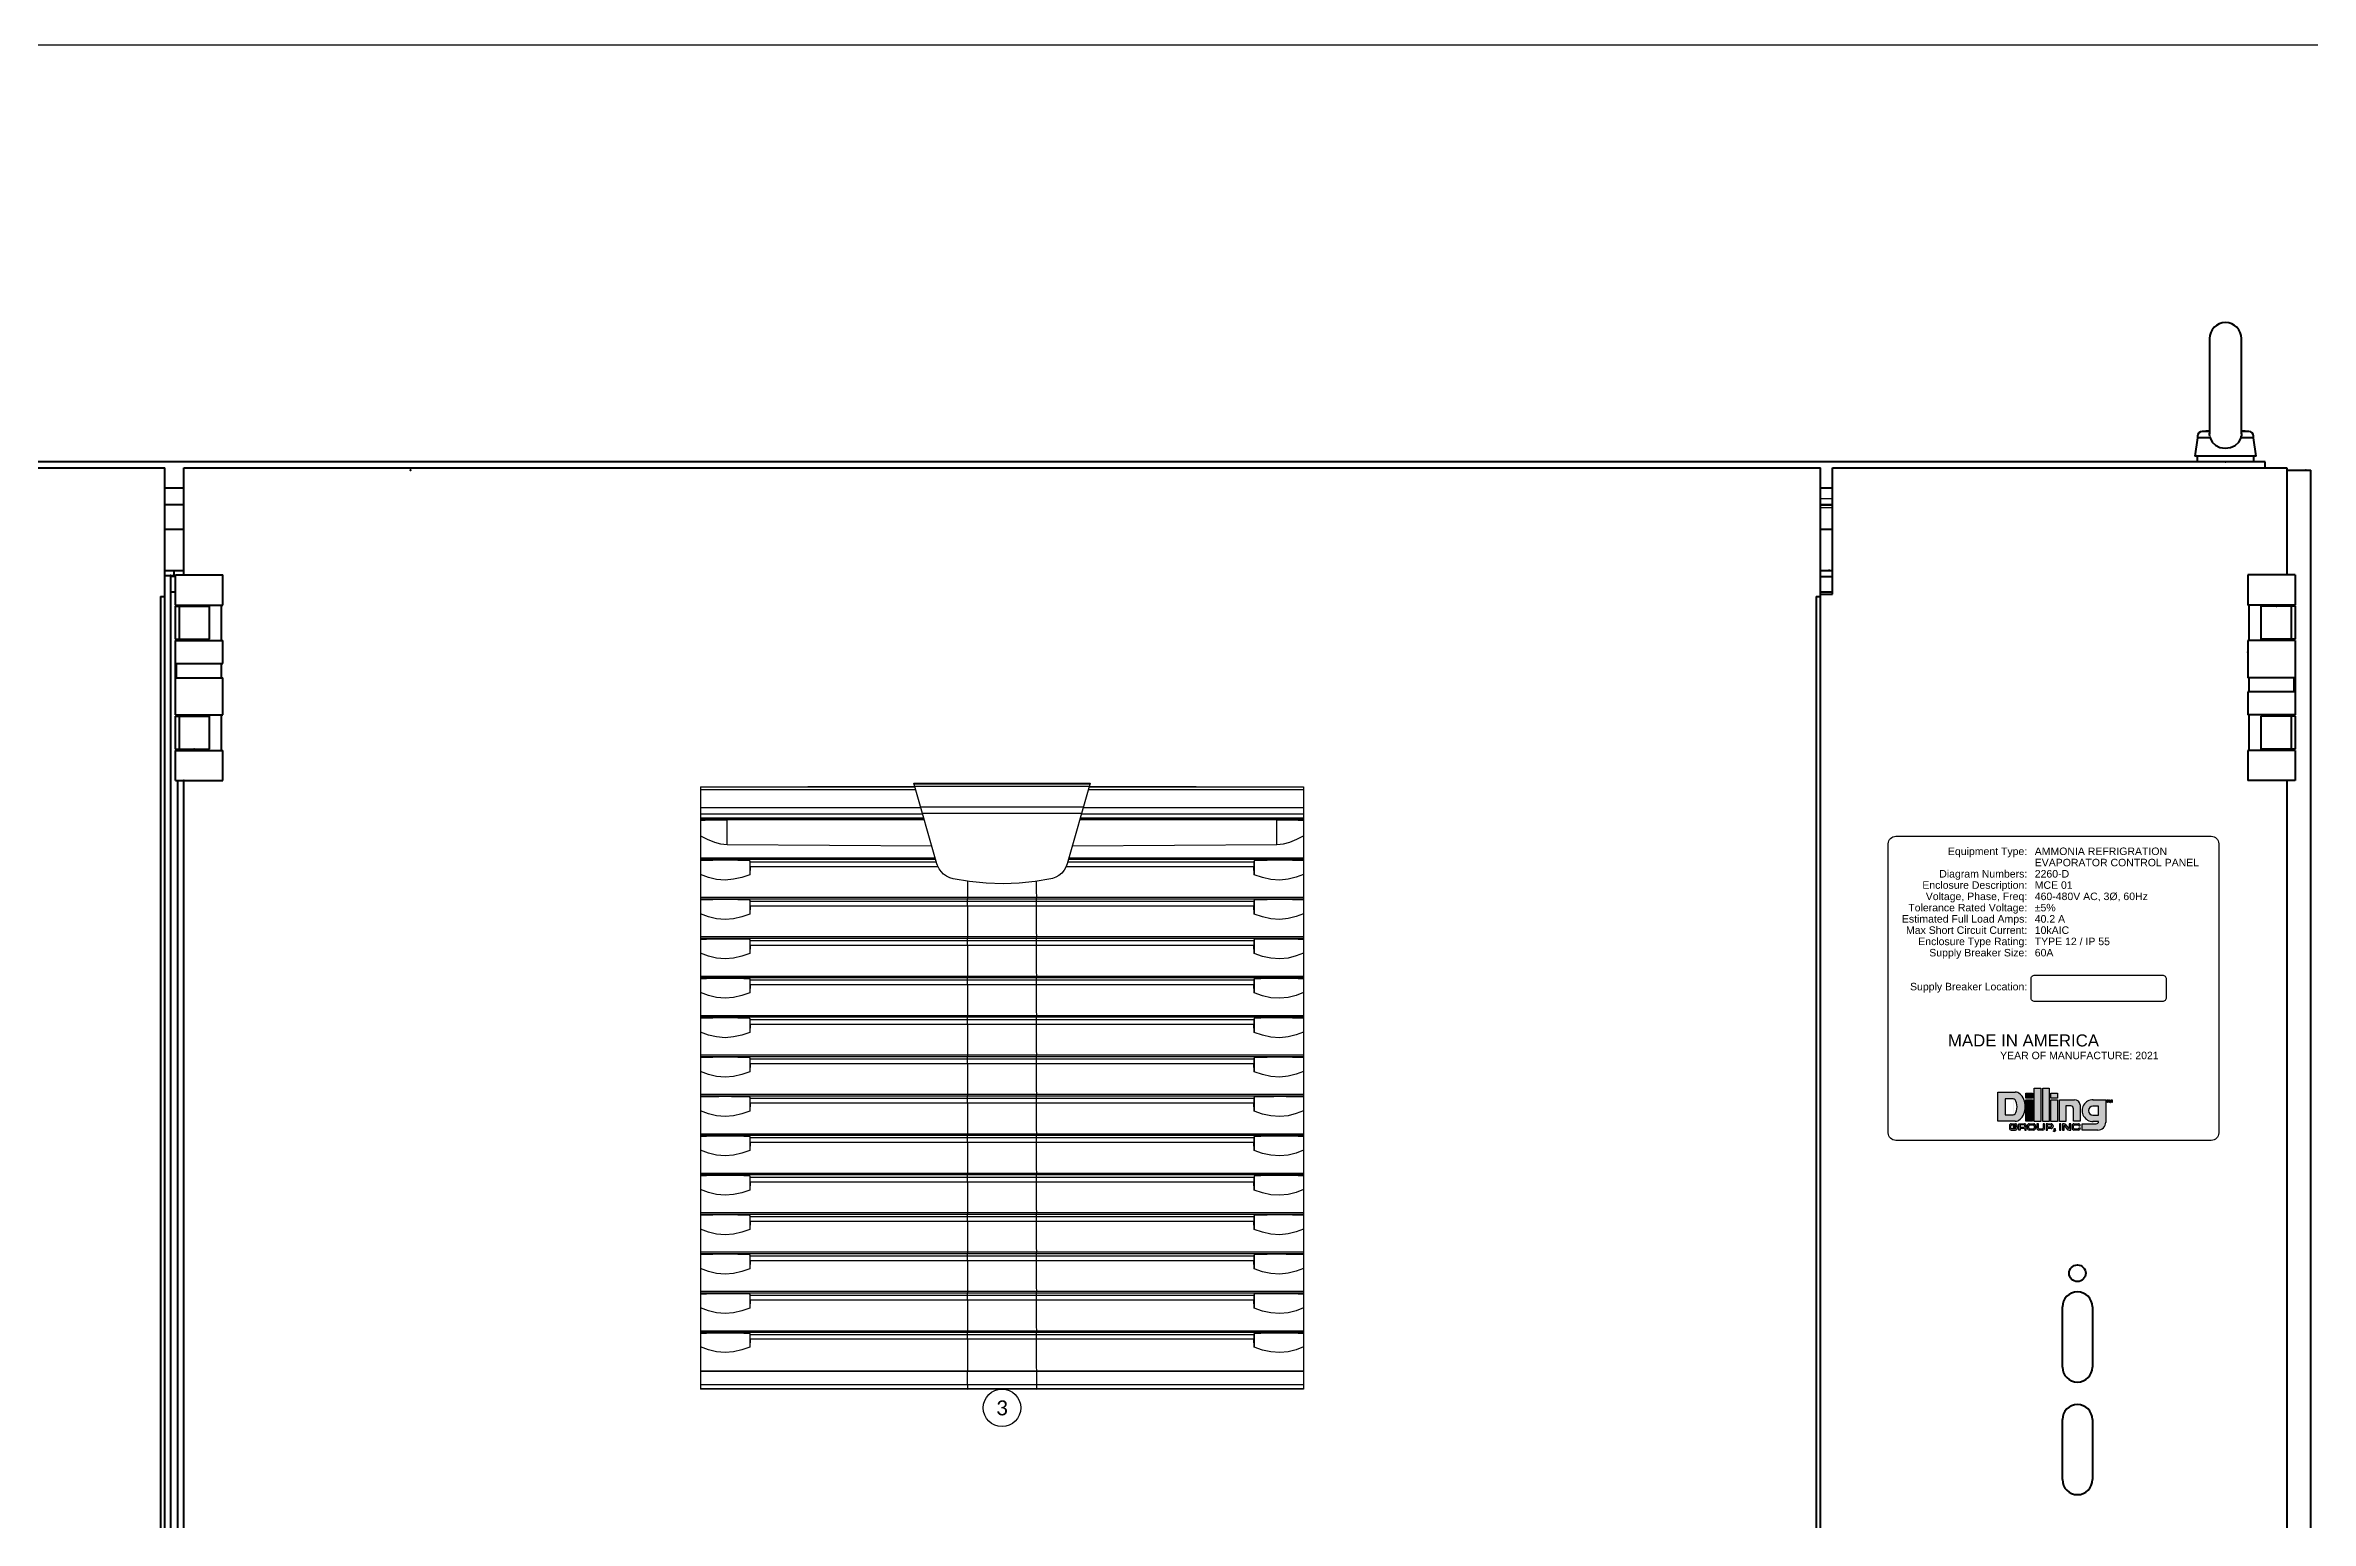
# Model space of a CAD drawing. Header units: inches. Extents: x 0 to 316, y -1 to 150.
# Drawn here: x 286.75 to 295.24, y 37.48 to 43 of the extents above; entities that cross this region are included whole.
import ezdxf
from ezdxf.enums import TextEntityAlignment as Align

# ---------------------------------------------------------------- set-up
doc = ezdxf.new("R2010")
doc.units = ezdxf.units.IN
doc.header["$MEASUREMENT"] = 0
doc.linetypes.add('DASHED', pattern=[0.75, 0.5, -0.25])
doc.linetypes.add('HIDDEN2', pattern=[0.1875, 0.125, -0.0625])
for name, color, linetype, lineweight in [('2d ConnectionPoints', 7, 'Continuous', 50), ('AM_0', 7, 'Continuous', 50), ('AM_4', 3, 'Continuous', 25), ('AM_9', 6, 'DASHED', 25)]:
    doc.layers.add(name, color=color, linetype=linetype, lineweight=lineweight)
doc.styles.add('Arial', font='arial.ttf', dxfattribs={"height": 0.1})
doc.styles.add('Calibri', font='calibri.ttf')

# ---------------------------------------------------------------- blocks, each defined once
blk = doc.blocks.new('Rittal TS8 Floor Mount 8018814')
at = {"layer": '2d ConnectionPoints'}
for p in [(61.161, 83.024), (30.945, 82.886), (62.5, 82.886), (26.949, 81.134), (26.949, 81.134), (26.949, 81.134), (27.172, 81.144), (54.557, 81.213), (54.567, 81.213), (62.007, 80.622), (62.007, 80.622), (61.535, 79.854), (27.345, 78.24), (27.345, 78.24), (27.172, 77.719), (62.18, 77.719)]:
    blk.add_point(p, dxfattribs=at)
at = {"layer": 'AM_0'}
for p, q in [((60.896, 85.075), (60.896, 83.487)), ((61.427, 83.488), (61.427, 85.075)), ((60.694, 83.423), (60.652, 83.12)), ((60.694, 83.451), (60.694, 83.423)), ((60.904, 83.423), (60.694, 83.423)), ((60.896, 83.54), (60.773, 83.529)), ((60.896, 83.529), (60.773, 83.529)), ((60.899, 83.451), (60.904, 83.423)), ((61.419, 83.423), (61.424, 83.451)), ((61.628, 83.423), (61.419, 83.423)), ((61.55, 83.529), (61.427, 83.54)), ((61.55, 83.529), (61.427, 83.529)), ((61.628, 83.423), (61.628, 83.451)), ((61.671, 83.12), (61.628, 83.423)), ((61.821, 83.024), (0.069, 83.024)), ((61.671, 83.12), (60.652, 83.12)), ((60.689, 83.12), (60.689, 83.024)), ((61.634, 83.024), (60.689, 83.024)), ((61.634, 83.024), (61.634, 83.12)), ((61.821, 82.925), (61.821, 83.024)), ((-0.387, 82.925), (26.857, 82.925)), ((26.857, 14.181), (26.857, 82.925)), ((27.172, 82.588), (26.857, 82.588)), ((27.172, 81.144), (27.172, 82.925)), ((27.172, 82.925), (54.416, 82.925)), ((54.416, 14.181), (54.416, 82.925)), ((54.621, 82.588), (54.416, 82.588)), ((54.621, 82.925), (62.18, 82.925)), ((54.621, 80.819), (54.621, 82.925)), ((62.18, 82.925), (62.18, 81.144)), ((62.18, 82.886), (62.579, 82.886)), ((62.579, 12.138), (62.579, 82.886)), ((26.857, 82.312), (27.172, 82.312)), ((54.416, 82.312), (54.621, 82.312)), ((26.857, 81.902), (27.172, 81.902)), ((54.416, 81.902), (54.621, 81.902)), ((26.857, 81.213), (27.172, 81.213)), ((26.857, 81.134), (27.008, 81.134)), ((26.949, 81.134), (26.949, 13.89)), ((27.034, 81.114), (26.949, 81.114)), ((27.008, 81.213), (27.008, 81.134)), ((27.008, 81.213), (27.008, 81.134)), ((27.008, 81.134), (27.034, 81.134)), ((27.034, 80.64), (27.034, 81.144)), ((27.034, 81.144), (27.821, 81.144)), ((27.821, 80.64), (27.821, 81.144)), ((54.416, 81.213), (54.621, 81.213)), ((54.416, 81.114), (54.621, 81.114)), ((62.318, 81.144), (61.53, 81.144)), ((61.53, 81.144), (61.53, 80.64)), ((62.318, 81.144), (62.318, 80.64)), ((26.786, 80.783), (26.857, 80.783)), ((26.786, 80.783), (26.786, 46.939)), ((26.949, 80.858), (27.034, 80.858)), ((54.345, 80.783), (54.345, 46.939)), ((54.345, 80.783), (54.416, 80.783)), ((54.416, 80.858), (54.621, 80.858)), ((54.416, 80.819), (54.621, 80.819)), ((27.028, 80.622), (27.028, 80.071)), ((27.028, 80.622), (27.601, 80.622)), ((27.034, 80.64), (27.821, 80.64)), ((27.067, 80.64), (27.067, 80.622)), ((27.094, 80.622), (27.094, 80.071)), ((27.172, 80.622), (27.172, 80.64)), ((27.211, 80.622), (27.211, 80.64)), ((27.601, 80.071), (27.601, 80.622)), ((27.801, 80.049), (27.801, 80.64)), ((62.318, 80.64), (61.53, 80.64)), ((61.55, 80.64), (61.55, 80.049)), ((62.324, 80.622), (61.751, 80.622)), ((61.751, 80.622), (61.751, 80.071)), ((62.14, 80.64), (62.14, 80.622)), ((62.18, 80.64), (62.18, 80.622)), ((62.257, 80.071), (62.257, 80.622)), ((62.324, 80.071), (62.324, 80.622)), ((27.028, 80.071), (27.601, 80.071)), ((27.034, 78.813), (27.034, 80.049)), ((27.034, 80.049), (27.821, 80.049)), ((27.067, 80.071), (27.067, 80.049)), ((27.172, 80.049), (27.172, 80.071)), ((27.211, 80.049), (27.211, 80.071)), ((27.821, 79.667), (27.821, 80.049)), ((62.318, 80.049), (61.53, 80.049)), ((61.53, 80.049), (61.53, 79.431)), ((62.324, 80.071), (61.751, 80.071)), ((62.14, 80.071), (62.14, 80.049)), ((62.18, 80.071), (62.18, 80.049)), ((62.318, 80.049), (62.318, 78.813)), ((27.034, 79.667), (27.821, 79.667)), ((27.053, 79.431), (27.053, 79.667)), ((27.801, 79.431), (27.801, 79.667)), ((27.034, 79.431), (27.821, 79.431)), ((27.821, 78.813), (27.821, 79.431)), ((62.318, 79.431), (61.53, 79.431)), ((62.318, 79.195), (61.53, 79.195)), ((61.53, 79.195), (61.53, 78.813)), ((61.55, 79.431), (61.55, 79.195)), ((62.298, 79.431), (62.298, 79.195)), ((27.028, 78.791), (27.028, 78.24)), ((27.028, 78.791), (27.601, 78.791)), ((27.034, 78.813), (27.821, 78.813)), ((27.067, 78.813), (27.067, 78.791)), ((27.094, 78.791), (27.094, 78.24)), ((27.172, 78.791), (27.172, 78.813)), ((27.211, 78.791), (27.211, 78.813)), ((27.601, 78.24), (27.601, 78.791)), ((27.801, 78.222), (27.801, 78.813)), ((62.318, 78.813), (61.53, 78.813)), ((61.55, 78.813), (61.55, 78.222)), ((62.324, 78.791), (61.751, 78.791)), ((61.751, 78.791), (61.751, 78.24)), ((62.14, 78.813), (62.14, 78.791)), ((62.18, 78.813), (62.18, 78.791)), ((62.257, 78.24), (62.257, 78.791)), ((62.324, 78.24), (62.324, 78.791)), ((27.028, 78.24), (27.601, 78.24)), ((27.034, 77.719), (27.034, 78.222)), ((27.034, 78.222), (27.821, 78.222)), ((27.067, 78.24), (27.067, 78.222)), ((27.172, 78.222), (27.172, 78.24)), ((27.211, 78.222), (27.211, 78.24)), ((27.821, 77.719), (27.821, 78.222)), ((62.318, 78.222), (61.53, 78.222)), ((61.53, 78.222), (61.53, 77.719)), ((62.324, 78.24), (61.751, 78.24)), ((62.14, 78.24), (62.14, 78.222)), ((62.18, 78.24), (62.18, 78.222)), ((62.318, 78.222), (62.318, 77.719)), ((27.034, 77.719), (27.821, 77.719)), ((27.067, 77.719), (27.067, 60.474)), ((27.172, 60.474), (27.172, 77.719)), ((62.318, 77.719), (61.53, 77.719)), ((62.18, 77.719), (62.18, 60.474)), ((58.446, 67.959), (58.446, 68.959)), ((58.946, 68.959), (58.946, 67.959)), ((58.446, 66.085), (58.446, 67.085)), ((58.946, 67.085), (58.946, 66.085))]:
    blk.add_line(p, q, dxfattribs=at)
for points in [[(60.899, 83.451), (60.896, 83.476), (60.896, 83.498), (60.896, 83.5)], [(60.904, 83.423), (60.938, 83.353), (60.993, 83.3), (61.069, 83.264), (61.157, 83.251), (61.243, 83.261), (61.321, 83.294), (61.382, 83.349), (61.419, 83.423)], [(61.427, 83.495), (61.427, 83.489), (61.426, 83.462), (61.424, 83.451)]]:
    blk.add_lwpolyline(points, dxfattribs=at)
blk.add_circle((58.696, 69.52), 0.138, dxfattribs=at)
for centre, radius, start, end in [((61.161, 85.075), 0.266, 0, 180), ((60.773, 83.451), 0.0787, 90, 180), ((61.55, 83.451), 0.0787, 0, 90), ((58.696, 68.959), 0.25, 0, 180), ((58.696, 67.959), 0.25, 180, 0), ((58.696, 67.085), 0.25, 0, 180), ((58.696, 66.085), 0.25, 180, 0)]:
    blk.add_arc(centre, radius, start, end, dxfattribs=at)
at = {"layer": 'AM_4'}
for p, q in [((54.416, 82.416), (54.621, 82.416)), ((54.416, 82.303), (54.621, 82.303)), ((54.416, 82.266), (54.621, 82.266))]:
    blk.add_line(p, q, dxfattribs=at)
at = {"layer": 'AM_9'}
blk.add_line((60.897, 83.507), (60.896, 83.5), dxfattribs=at)
blk = doc.blocks.new('SK 3241.124')
at = {"color": 2}
for p, q in [((0, 10.026), (3.566, 10.032)), ((0, 10.024), (3.564, 10.024)), ((0, 10.024), (0, 0)), ((0, 9.978), (3.581, 9.978)), ((3.551, 10.083), (6.488, 10.083)), ((3.936, 8.741), (3.551, 10.083)), ((3.554, 10.075), (6.486, 10.075)), ((3.566, 10.032), (6.473, 10.032)), ((6.488, 10.083), (6.103, 8.741)), ((6.458, 9.978), (10.039, 9.978)), ((6.473, 10.032), (10.039, 10.026)), ((6.475, 10.024), (10.039, 10.024)), ((10.039, 10.024), (10.039, 0)), ((0, 9.681), (3.667, 9.681)), ((0, 9.574), (3.697, 9.574)), ((0, 9.506), (3.717, 9.506)), ((0, 9.486), (3.722, 9.486)), ((0.446, 9.476), (3.725, 9.478)), ((0.446, 9.064), (0.446, 9.476)), ((3.664, 9.691), (6.376, 9.691)), ((3.694, 9.587), (6.346, 9.587)), ((6.314, 9.478), (9.594, 9.476)), ((6.317, 9.486), (10.039, 9.486)), ((6.322, 9.506), (10.039, 9.506)), ((6.342, 9.574), (10.039, 9.574)), ((6.373, 9.681), (10.039, 9.681)), ((9.594, 9.064), (9.594, 9.476)), ((0.446, 9.064), (3.851, 9.039)), ((6.188, 9.039), (9.594, 9.064)), ((0, 8.842), (3.907, 8.842)), ((0, 8.817), (3.915, 8.817)), ((0.823, 8.794), (0.823, 8.56)), ((0.825, 8.777), (0.823, 8.794)), ((0.825, 8.698), (0.823, 8.56)), ((0.825, 8.698), (0.825, 8.777)), ((0.825, 8.777), (3.926, 8.777)), ((0.825, 8.698), (3.952, 8.698)), ((6.088, 8.698), (9.214, 8.698)), ((6.113, 8.777), (9.214, 8.777)), ((6.125, 8.817), (10.039, 8.817)), ((6.132, 8.842), (10.039, 8.842)), ((9.217, 8.794), (9.214, 8.777)), ((9.214, 8.777), (9.214, 8.698)), ((9.217, 8.56), (9.214, 8.698)), ((9.217, 8.794), (9.217, 8.56)), ((0, 8.186), (10.039, 8.186)), ((0, 8.161), (10.039, 8.161)), ((0.823, 8.138), (0.823, 7.905)), ((0.825, 8.121), (0.823, 8.138)), ((0.825, 8.042), (0.823, 7.905)), ((0.825, 8.042), (0.825, 8.121)), ((0.825, 8.121), (9.214, 8.121)), ((0.825, 8.042), (9.214, 8.042)), ((4.447, 8.121), (4.443, 8.161)), ((4.447, 8.042), (4.447, 8.121)), ((5.592, 8.121), (5.596, 8.161)), ((5.592, 8.042), (5.592, 8.121)), ((9.217, 8.138), (9.214, 8.121)), ((9.214, 8.121), (9.214, 8.042)), ((9.217, 7.905), (9.214, 8.042)), ((9.217, 8.138), (9.217, 7.905)), ((0, 7.53), (10.039, 7.53)), ((0, 7.505), (10.039, 7.505)), ((0.823, 7.482), (0.823, 7.249)), ((0.825, 7.465), (0.823, 7.482)), ((0.825, 7.387), (0.823, 7.249)), ((0.825, 7.387), (0.825, 7.465)), ((0.825, 7.465), (9.214, 7.465)), ((0.825, 7.387), (9.214, 7.387)), ((4.447, 7.465), (4.443, 7.505)), ((4.447, 7.387), (4.447, 7.465)), ((5.592, 7.465), (5.596, 7.505)), ((5.592, 7.387), (5.592, 7.465)), ((9.217, 7.482), (9.214, 7.465)), ((9.214, 7.465), (9.214, 7.387)), ((9.217, 7.249), (9.214, 7.387)), ((9.217, 7.482), (9.217, 7.249)), ((0, 6.874), (10.039, 6.874)), ((0, 6.849), (10.039, 6.849)), ((0.823, 6.826), (0.823, 6.593)), ((0.825, 6.809), (0.823, 6.826)), ((0.825, 6.731), (0.825, 6.809)), ((0.825, 6.809), (9.214, 6.809)), ((4.447, 6.809), (4.443, 6.849)), ((4.447, 6.731), (4.447, 6.809)), ((5.592, 6.809), (5.596, 6.849)), ((5.592, 6.731), (5.592, 6.809)), ((9.217, 6.826), (9.214, 6.809)), ((9.214, 6.809), (9.214, 6.731)), ((9.217, 6.826), (9.217, 6.593)), ((0.825, 6.731), (0.823, 6.593)), ((0.825, 6.731), (9.214, 6.731)), ((9.217, 6.593), (9.214, 6.731)), ((0, 6.218), (10.039, 6.218)), ((0, 6.193), (10.039, 6.193)), ((0.823, 6.17), (0.823, 5.937)), ((0.825, 6.153), (0.823, 6.17)), ((0.825, 6.075), (0.823, 5.937)), ((0.825, 6.075), (0.825, 6.153)), ((0.825, 6.153), (9.214, 6.153)), ((0.825, 6.075), (9.214, 6.075)), ((4.447, 6.153), (4.443, 6.193)), ((4.447, 6.075), (4.447, 6.153)), ((5.592, 6.153), (5.596, 6.193)), ((5.592, 6.075), (5.592, 6.153)), ((9.217, 6.17), (9.214, 6.153)), ((9.214, 6.153), (9.214, 6.075)), ((9.217, 5.937), (9.214, 6.075)), ((9.217, 6.17), (9.217, 5.937)), ((0, 5.562), (10.039, 5.562)), ((0, 5.537), (10.039, 5.537)), ((0.823, 5.514), (0.823, 5.281)), ((0.825, 5.497), (0.823, 5.514)), ((0.825, 5.419), (0.823, 5.281)), ((0.825, 5.419), (0.825, 5.497)), ((0.825, 5.497), (9.214, 5.497)), ((0.825, 5.419), (9.214, 5.419)), ((4.447, 5.497), (4.443, 5.537)), ((4.447, 5.419), (4.447, 5.497)), ((5.592, 5.497), (5.596, 5.537)), ((5.592, 5.419), (5.592, 5.497)), ((9.217, 5.514), (9.214, 5.497)), ((9.214, 5.497), (9.214, 5.419)), ((9.217, 5.281), (9.214, 5.419)), ((9.217, 5.514), (9.217, 5.281)), ((0, 4.906), (10.039, 4.906)), ((0, 4.881), (10.039, 4.881)), ((0.823, 4.859), (0.823, 4.625)), ((0.825, 4.841), (0.823, 4.859)), ((0.825, 4.763), (0.823, 4.625)), ((0.825, 4.763), (0.825, 4.841)), ((0.825, 4.841), (9.214, 4.841)), ((0.825, 4.763), (9.214, 4.763)), ((4.447, 4.841), (4.443, 4.881)), ((4.447, 4.763), (4.447, 4.841)), ((5.592, 4.841), (5.596, 4.881)), ((5.592, 4.763), (5.592, 4.841)), ((9.217, 4.859), (9.214, 4.841)), ((9.214, 4.841), (9.214, 4.763)), ((9.217, 4.625), (9.214, 4.763)), ((9.217, 4.859), (9.217, 4.625)), ((0, 4.25), (10.039, 4.25)), ((0, 4.225), (10.039, 4.225)), ((0.823, 4.203), (0.823, 3.969)), ((0.825, 4.185), (0.823, 4.203)), ((0.825, 4.107), (0.825, 4.185)), ((0.825, 4.185), (9.214, 4.185)), ((4.447, 4.185), (4.443, 4.225)), ((4.447, 4.107), (4.447, 4.185)), ((5.592, 4.185), (5.596, 4.225)), ((5.592, 4.107), (5.592, 4.185)), ((9.217, 4.203), (9.214, 4.185)), ((9.214, 4.185), (9.214, 4.107)), ((9.217, 4.203), (9.217, 3.969)), ((0.825, 4.107), (0.823, 3.969)), ((0.825, 4.107), (9.214, 4.107)), ((9.217, 3.969), (9.214, 4.107)), ((0, 3.594), (10.039, 3.594)), ((0, 3.569), (10.039, 3.569)), ((0.823, 3.547), (0.823, 3.313)), ((0.825, 3.529), (0.823, 3.547)), ((0.825, 3.451), (0.823, 3.313)), ((0.825, 3.451), (0.825, 3.529)), ((0.825, 3.529), (9.214, 3.529)), ((0.825, 3.451), (9.214, 3.451)), ((4.447, 3.529), (4.443, 3.569)), ((4.447, 3.451), (4.447, 3.529)), ((5.592, 3.529), (5.596, 3.569)), ((5.592, 3.451), (5.592, 3.529)), ((9.217, 3.547), (9.214, 3.529)), ((9.214, 3.529), (9.214, 3.451)), ((9.217, 3.313), (9.214, 3.451)), ((9.217, 3.547), (9.217, 3.313)), ((0, 2.938), (10.039, 2.938)), ((0, 2.913), (10.039, 2.913)), ((0.823, 2.891), (0.823, 2.657)), ((0.825, 2.873), (0.823, 2.891)), ((0.825, 2.795), (0.823, 2.657)), ((0.825, 2.795), (0.825, 2.873)), ((0.825, 2.873), (9.214, 2.873)), ((0.825, 2.795), (9.214, 2.795)), ((4.447, 2.873), (4.443, 2.913)), ((4.447, 2.795), (4.447, 2.873)), ((5.592, 2.873), (5.596, 2.913)), ((5.592, 2.795), (5.592, 2.873)), ((9.217, 2.891), (9.214, 2.873)), ((9.214, 2.873), (9.214, 2.795)), ((9.217, 2.657), (9.214, 2.795)), ((9.217, 2.891), (9.217, 2.657)), ((0, 2.282), (10.039, 2.282)), ((0, 2.257), (10.039, 2.257)), ((0.823, 2.235), (0.823, 2.001)), ((0.825, 2.217), (0.823, 2.235)), ((0.825, 2.139), (0.823, 2.001)), ((0.825, 2.139), (0.825, 2.217)), ((0.825, 2.217), (9.214, 2.217)), ((0.825, 2.139), (9.214, 2.139)), ((4.447, 2.217), (4.443, 2.257)), ((4.447, 2.139), (4.447, 2.217)), ((5.592, 2.217), (5.596, 2.257)), ((5.592, 2.139), (5.592, 2.217)), ((9.217, 2.235), (9.214, 2.217)), ((9.214, 2.217), (9.214, 2.139)), ((9.217, 2.001), (9.214, 2.139)), ((9.217, 2.235), (9.217, 2.001)), ((0, 1.627), (10.039, 1.627)), ((0, 1.602), (10.039, 1.602)), ((0.823, 1.579), (0.823, 1.346)), ((0.825, 1.562), (0.823, 1.579)), ((0.825, 1.483), (0.825, 1.562)), ((0.825, 1.562), (9.214, 1.562)), ((4.447, 1.562), (4.443, 1.602)), ((4.447, 1.483), (4.447, 1.562)), ((5.592, 1.562), (5.596, 1.602)), ((5.592, 1.483), (5.592, 1.562)), ((9.217, 1.579), (9.214, 1.562)), ((9.214, 1.562), (9.214, 1.483)), ((9.217, 1.579), (9.217, 1.346)), ((0.825, 1.483), (0.823, 1.346)), ((0.825, 1.483), (9.214, 1.483)), ((9.217, 1.346), (9.214, 1.483)), ((0, 0.971), (10.039, 0.971)), ((0, 0.946), (10.039, 0.946)), ((0.823, 0.923), (0.823, 0.696)), ((0.825, 0.906), (0.823, 0.923)), ((0.825, 0.834), (0.823, 0.696)), ((0.825, 0.834), (0.825, 0.906)), ((0.825, 0.906), (9.214, 0.906)), ((0.825, 0.834), (9.214, 0.834)), ((4.447, 0.906), (4.443, 0.946)), ((4.447, 0.834), (4.447, 0.906)), ((5.592, 0.906), (5.596, 0.946)), ((5.592, 0.834), (5.592, 0.906)), ((9.217, 0.923), (9.214, 0.906)), ((9.214, 0.906), (9.214, 0.834)), ((9.217, 0.696), (9.214, 0.834)), ((9.217, 0.923), (9.217, 0.696)), ((0, 0.301), (10.039, 0.301)), ((0, 0.296), (10.039, 0.296)), ((0, 0.078), (10.039, 0.078)), ((0, 0.008), (10.039, 0.008)), ((10.039, 0), (0, 0)), ((4.443, 0.078), (4.443, 0.296)), ((4.455, -0.007), (4.444, 0.008)), ((5.584, -0.007), (5.596, 0.008)), ((5.597, 0.078), (5.597, 0.296))]:
    blk.add_line(p, q, dxfattribs=at)
for points in [[(0, 9.464), (0.163, 9.472), (0.253, 9.474), (0.344, 9.476), (0.446, 9.476)], [(9.594, 9.476), (9.774, 9.474), (9.864, 9.472), (9.95, 9.469), (10.039, 9.464)], [(0, 9.208), (0.11, 9.15), (0.232, 9.101), (0.335, 9.075), (0.446, 9.064)], [(9.594, 9.064), (9.703, 9.074), (9.81, 9.102), (9.929, 9.15), (10.039, 9.208)], [(0.823, 8.794), (0.722, 8.797), (0.621, 8.8), (0.516, 8.802), (0.412, 8.802), (0.306, 8.802), (0.203, 8.8), (0.1, 8.797), (0, 8.793)], [(4.207, 8.492), (4.149, 8.508), (4.096, 8.534), (4.047, 8.569), (4.005, 8.612), (3.971, 8.66), (3.945, 8.714), (3.936, 8.741)], [(6.103, 8.741), (6.082, 8.686), (6.052, 8.634), (6.013, 8.589), (5.968, 8.55), (5.916, 8.52), (5.86, 8.498), (5.833, 8.492)], [(10.039, 8.793), (9.948, 8.797), (9.853, 8.8), (9.752, 8.801), (9.649, 8.802), (9.543, 8.802), (9.436, 8.8), (9.326, 8.798), (9.217, 8.794)], [(0.823, 8.56), (0.691, 8.516), (0.552, 8.484), (0.412, 8.472), (0.269, 8.483), (0.131, 8.517), (0, 8.566)], [(5.833, 8.492), (5.569, 8.448), (5.303, 8.42), (5.036, 8.411), (4.758, 8.419), (4.481, 8.446), (4.207, 8.492)], [(10.039, 8.566), (9.917, 8.52), (9.784, 8.486), (9.645, 8.472), (9.497, 8.482), (9.356, 8.513), (9.217, 8.56)], [(0.823, 8.138), (0.722, 8.142), (0.621, 8.144), (0.516, 8.146), (0.412, 8.146), (0.306, 8.146), (0.203, 8.144), (0.1, 8.141), (0, 8.137)], [(10.039, 8.137), (9.948, 8.141), (9.853, 8.144), (9.752, 8.146), (9.649, 8.146), (9.543, 8.146), (9.436, 8.144), (9.326, 8.142), (9.217, 8.138)], [(0.823, 7.905), (0.691, 7.86), (0.552, 7.828), (0.412, 7.816), (0.269, 7.827), (0.131, 7.861), (0, 7.911)], [(10.039, 7.911), (9.917, 7.864), (9.784, 7.83), (9.645, 7.816), (9.497, 7.826), (9.356, 7.857), (9.217, 7.905)], [(0.823, 7.482), (0.722, 7.486), (0.621, 7.488), (0.516, 7.49), (0.412, 7.49), (0.306, 7.49), (0.203, 7.488), (0.1, 7.485), (0, 7.482)], [(0.823, 7.249), (0.691, 7.204), (0.552, 7.172), (0.412, 7.16), (0.269, 7.172), (0.131, 7.205), (0, 7.255)], [(10.039, 7.482), (9.948, 7.485), (9.853, 7.488), (9.752, 7.49), (9.649, 7.49), (9.543, 7.49), (9.436, 7.489), (9.326, 7.486), (9.217, 7.482)], [(10.039, 7.255), (9.917, 7.208), (9.784, 7.174), (9.645, 7.16), (9.497, 7.17), (9.356, 7.202), (9.217, 7.249)], [(0.823, 6.826), (0.722, 6.83), (0.621, 6.832), (0.516, 6.834), (0.412, 6.834), (0.306, 6.834), (0.203, 6.832), (0.1, 6.83), (0, 6.826)], [(10.039, 6.826), (9.948, 6.829), (9.853, 6.832), (9.752, 6.834), (9.649, 6.834), (9.543, 6.834), (9.436, 6.833), (9.326, 6.83), (9.217, 6.826)], [(0.823, 6.593), (0.691, 6.548), (0.552, 6.516), (0.412, 6.504), (0.269, 6.516), (0.131, 6.549), (0, 6.599)], [(10.039, 6.599), (9.917, 6.552), (9.784, 6.518), (9.645, 6.504), (9.497, 6.514), (9.356, 6.546), (9.217, 6.593)], [(0.823, 6.17), (0.722, 6.174), (0.621, 6.176), (0.516, 6.178), (0.412, 6.179), (0.306, 6.178), (0.203, 6.176), (0.1, 6.174), (0, 6.17)], [(10.039, 6.17), (9.948, 6.173), (9.853, 6.176), (9.752, 6.178), (9.649, 6.179), (9.543, 6.178), (9.436, 6.177), (9.326, 6.174), (9.217, 6.17)], [(0.823, 5.937), (0.691, 5.892), (0.552, 5.86), (0.412, 5.848), (0.269, 5.86), (0.131, 5.893), (0, 5.943)], [(10.039, 5.943), (9.917, 5.896), (9.784, 5.862), (9.645, 5.848), (9.497, 5.859), (9.356, 5.89), (9.217, 5.937)], [(0.823, 5.514), (0.722, 5.518), (0.621, 5.52), (0.516, 5.522), (0.412, 5.523), (0.306, 5.522), (0.203, 5.521), (0.1, 5.518), (0, 5.514)], [(0.823, 5.281), (0.691, 5.236), (0.552, 5.204), (0.412, 5.192), (0.269, 5.204), (0.131, 5.237), (0, 5.287)], [(10.039, 5.514), (9.948, 5.517), (9.853, 5.52), (9.752, 5.522), (9.649, 5.523), (9.543, 5.522), (9.436, 5.521), (9.326, 5.518), (9.217, 5.514)], [(10.039, 5.287), (9.917, 5.24), (9.784, 5.206), (9.645, 5.192), (9.497, 5.203), (9.356, 5.234), (9.217, 5.281)], [(0.823, 4.859), (0.722, 4.862), (0.621, 4.865), (0.516, 4.866), (0.412, 4.867), (0.306, 4.866), (0.203, 4.865), (0.1, 4.862), (0, 4.858)], [(0.823, 4.625), (0.691, 4.58), (0.552, 4.548), (0.412, 4.536), (0.269, 4.548), (0.131, 4.581), (0, 4.631)], [(10.039, 4.858), (9.948, 4.862), (9.853, 4.864), (9.752, 4.866), (9.649, 4.867), (9.543, 4.866), (9.436, 4.865), (9.326, 4.862), (9.217, 4.859)], [(10.039, 4.631), (9.917, 4.584), (9.784, 4.55), (9.645, 4.537), (9.497, 4.547), (9.356, 4.578), (9.217, 4.625)], [(0.823, 4.203), (0.722, 4.206), (0.621, 4.209), (0.516, 4.21), (0.412, 4.211), (0.306, 4.21), (0.203, 4.209), (0.1, 4.206), (0, 4.202)], [(10.039, 4.202), (9.948, 4.206), (9.853, 4.208), (9.752, 4.21), (9.649, 4.211), (9.543, 4.21), (9.436, 4.209), (9.326, 4.206), (9.217, 4.203)], [(0.823, 3.969), (0.691, 3.924), (0.552, 3.892), (0.412, 3.881), (0.269, 3.892), (0.131, 3.925), (0, 3.975)], [(10.039, 3.975), (9.917, 3.928), (9.784, 3.894), (9.645, 3.881), (9.497, 3.891), (9.356, 3.922), (9.217, 3.969)], [(0.823, 3.547), (0.722, 3.55), (0.621, 3.553), (0.516, 3.554), (0.412, 3.555), (0.306, 3.554), (0.203, 3.553), (0.1, 3.55), (0, 3.546)], [(10.039, 3.546), (9.948, 3.55), (9.853, 3.552), (9.752, 3.554), (9.649, 3.555), (9.543, 3.555), (9.436, 3.553), (9.326, 3.55), (9.217, 3.547)], [(0.823, 3.313), (0.691, 3.268), (0.552, 3.236), (0.412, 3.225), (0.269, 3.236), (0.131, 3.27), (0, 3.319)], [(10.039, 3.319), (9.917, 3.273), (9.784, 3.238), (9.645, 3.225), (9.497, 3.235), (9.356, 3.266), (9.217, 3.313)], [(0.823, 2.891), (0.722, 2.894), (0.621, 2.897), (0.516, 2.898), (0.412, 2.899), (0.306, 2.899), (0.203, 2.897), (0.1, 2.894), (0, 2.89)], [(0.823, 2.657), (0.691, 2.612), (0.552, 2.581), (0.412, 2.569), (0.269, 2.58), (0.131, 2.614), (0, 2.663)], [(10.039, 2.89), (9.948, 2.894), (9.853, 2.897), (9.752, 2.898), (9.649, 2.899), (9.543, 2.899), (9.436, 2.897), (9.326, 2.895), (9.217, 2.891)], [(10.039, 2.663), (9.917, 2.617), (9.784, 2.583), (9.645, 2.569), (9.497, 2.579), (9.356, 2.61), (9.217, 2.657)], [(0.823, 2.235), (0.722, 2.238), (0.621, 2.241), (0.516, 2.243), (0.412, 2.243), (0.306, 2.243), (0.203, 2.241), (0.1, 2.238), (0, 2.234)], [(0.823, 2.001), (0.691, 1.957), (0.552, 1.925), (0.412, 1.913), (0.269, 1.924), (0.131, 1.958), (0, 2.007)], [(10.039, 2.234), (9.948, 2.238), (9.853, 2.241), (9.752, 2.242), (9.649, 2.243), (9.543, 2.243), (9.436, 2.241), (9.326, 2.239), (9.217, 2.235)], [(10.039, 2.007), (9.917, 1.961), (9.784, 1.927), (9.645, 1.913), (9.497, 1.923), (9.356, 1.954), (9.217, 2.001)], [(0.823, 1.579), (0.722, 1.583), (0.621, 1.585), (0.516, 1.587), (0.412, 1.587), (0.306, 1.587), (0.203, 1.585), (0.1, 1.582), (0, 1.578)], [(10.039, 1.578), (9.948, 1.582), (9.853, 1.585), (9.752, 1.586), (9.649, 1.587), (9.543, 1.587), (9.436, 1.585), (9.326, 1.583), (9.217, 1.579)], [(0.823, 1.346), (0.691, 1.301), (0.552, 1.269), (0.412, 1.257), (0.269, 1.268), (0.131, 1.302), (0, 1.352)], [(10.039, 1.352), (9.917, 1.305), (9.784, 1.271), (9.645, 1.257), (9.497, 1.267), (9.356, 1.298), (9.217, 1.346)], [(0.823, 0.923), (0.722, 0.927), (0.621, 0.929), (0.516, 0.931), (0.412, 0.931), (0.306, 0.931), (0.203, 0.929), (0.1, 0.926), (0, 0.922)], [(10.039, 0.922), (9.948, 0.926), (9.853, 0.929), (9.752, 0.931), (9.649, 0.931), (9.543, 0.931), (9.436, 0.929), (9.326, 0.927), (9.217, 0.923)], [(0.823, 0.696), (0.691, 0.651), (0.552, 0.619), (0.412, 0.607), (0.269, 0.619), (0.131, 0.652), (0, 0.702)], [(10.039, 0.702), (9.917, 0.655), (9.784, 0.621), (9.645, 0.607), (9.497, 0.618), (9.356, 0.649), (9.217, 0.696)]]:
    blk.add_lwpolyline(points, dxfattribs=at)
for centre, major_axis, start_param, end_param in [((4.456, 7.906), (0, -1.014), 4.144554, 4.432787), ((5.583, 7.906), (0, -1.014), -4.432787, -4.144554), ((4.443, 8.18), (0, -0.0197), 4.432787, 6.161012), ((4.456, 7.25), (0, -1.014), 3.814922, 4.432787), ((5.583, 7.25), (0, -1.014), -4.432787, -3.814922), ((5.596, 8.18), (0, -0.0197), 0.122173, 1.850398), ((4.443, 7.524), (0, -0.0197), 4.432787, 6.161012), ((4.456, 6.594), (0, -1.014), 3.814922, 4.432787), ((5.583, 6.594), (0, -1.014), -4.432787, -3.814922), ((5.596, 7.524), (0, -0.0197), 0.122173, 1.850398), ((4.443, 6.868), (0, -0.0197), 4.432787, 6.161012), ((5.596, 6.868), (0, -0.0197), 0.122173, 1.850398), ((4.456, 5.938), (0, -1.014), 3.814922, 4.432787), ((5.583, 5.938), (0, -1.014), -4.432787, -3.814922), ((4.443, 6.212), (0, -0.0197), 4.432787, 6.161012), ((4.456, 5.282), (0, -1.014), 3.814922, 4.432787), ((5.583, 5.282), (0, -1.014), -4.432787, -3.814922), ((5.596, 6.212), (0, -0.0197), 0.122173, 1.850398), ((4.443, 5.557), (0, -0.0197), 4.432787, 6.161012), ((4.456, 4.626), (0, -1.014), 3.814922, 4.432787), ((5.583, 4.626), (0, -1.014), -4.432787, -3.814922), ((5.596, 5.557), (0, -0.0197), 0.122173, 1.850398), ((4.443, 4.901), (0, -0.0197), 4.432787, 6.161012), ((5.596, 4.901), (0, -0.0197), 0.122173, 1.850398), ((4.456, 3.97), (0, -1.014), 3.814922, 4.432787), ((5.583, 3.97), (0, -1.014), -4.432787, -3.814922), ((4.443, 4.245), (0, -0.0197), 4.432787, 6.161012), ((5.596, 4.245), (0, -0.0197), 0.122173, 1.850398), ((4.456, 3.314), (0, -1.014), 3.814922, 4.432787), ((5.583, 3.314), (0, -1.014), -4.432787, -3.814922), ((4.443, 3.589), (0, -0.0197), 4.432787, 6.161012), ((4.456, 2.659), (0, -1.014), 3.814922, 4.432787), ((5.583, 2.659), (0, -1.014), -4.432787, -3.814922), ((5.596, 3.589), (0, -0.0197), 0.122173, 1.850398), ((4.443, 2.933), (0, -0.0197), 4.432787, 6.161012), ((4.456, 2.003), (0, -1.014), 3.814922, 4.432787), ((5.583, 2.003), (0, -1.014), -4.432787, -3.814922), ((5.596, 2.933), (0, -0.0197), 0.122173, 1.850398), ((4.443, 2.277), (0, -0.0197), 4.432787, 6.161012), ((5.596, 2.277), (0, -0.0197), 0.122173, 1.850398), ((4.456, 1.347), (0, -1.014), 3.814922, 4.432787), ((5.583, 1.347), (0, -1.014), -4.432787, -3.814922), ((4.443, 1.621), (0, -0.0197), 4.432787, 6.161012), ((5.596, 1.621), (0, -0.0197), 0.122173, 1.850398), ((4.456, 0.691), (0, -1.014), 3.814922, 4.432787), ((5.583, 0.691), (0, -1.014), -4.432787, -3.814922), ((4.443, 0.965), (0, -0.0197), 4.432787, 6.161012), ((4.456, 0.041), (0, -1.014), 3.814922, 4.453338), ((5.583, 0.041), (0, -1.014), -4.453338, -3.814922), ((5.596, 0.965), (0, -0.0197), 0.122173, 1.850398), ((4.443, 0.296), (0, -0.0197), 4.453338, 4.712389), ((4.444, 0.078), (0, -0.0701), 4.712389, 6.265732), ((5.596, 0.078), (0, -0.0701), 0.017453, 1.570796), ((5.596, 0.296), (0, -0.0197), 1.570796, 1.829847)]:
    blk.add_ellipse(centre, major_axis=major_axis, ratio=0.013892, start_param=start_param, end_param=end_param, dxfattribs=at)
blk = doc.blocks.new('Reference Number')
at = {"color": 6, "linetype": 'Continuous'}
blk.add_circle((0, 0), 0.125, dxfattribs=at)
at = {"color": 6, "linetype": 'Continuous', "style": 'Calibri'}
blk.add_attdef('REFERENCE_#', text='', height=0.1, dxfattribs=at).set_placement((0, 0), align=Align.MIDDLE_CENTER)
blk = doc.blocks.new('DILLING LOGO')
h = blk.add_hatch(color=256)
h.dxf.hatch_style = 1
edge = h.paths.add_edge_path()
edge.add_ellipse((10.75, 0.5), major_axis=(0, -31), ratio=0.6854616, start_angle=360.46205, end_angle=539.53795)
edge.add_line((10.92, 31.5), (-10.5, 31.5))
edge.add_line((-10.5, 31.5), (-26, 31.5))
edge.add_line((-26, 31.5), (-26, -30.5))
edge.add_line((-26, -30.5), (-10.5, -30.5))
edge.add_line((-10.5, -30.5), (10.92, -30.5))
edge = h.paths.add_edge_path(flags=16)
edge.add_ellipse((6.75, 0), major_axis=(0, -17), ratio=0.4852417, start_angle=360.84252, end_angle=539.15748, ccw=False)
edge.add_ellipse((6.75, 0), major_axis=(0, -17), ratio=0.4852417, start_angle=359.15748, end_angle=360.84252, ccw=False)
edge.add_line((6.63, -17), (-10.5, -17))
edge.add_line((-10.5, -17), (-10.5, 17))
edge.add_line((-10.5, 17), (6.63, 17))
edge.add_ellipse((6.75, 0), major_axis=(0, -17), ratio=0.4852417, start_angle=539.15748, end_angle=540.84252, ccw=False)
h = blk.add_hatch(color=256)
h.dxf.hatch_style = 1
h.paths.add_polyline_path([(118.5, 2), (129.5, 2, -0.4423699), (135, -4), (135, -30.5), (149.5, -30.5), (149.5, 4.5, 0.3757351), (137.5, 15), (118.5, 15), (105, 15), (105, -31), (118.5, -31)])
h.paths.add_polyline_path([(177, -31), (188.5, -31, -0.4142136), (183.5, -36), (153.5, -36), (153.5, -49.5), (187, -49.5, 0.4142136), (204, -32.5), (204, 15), (188.5, 15), (177, 15, 1.0219754)])
h.paths.add_polyline_path([(176.5, 1.5), (188.5, 1.5), (188.5, -17.5), (176.5, -17.5, -1)], flags=16)
h.paths.add_polyline_path([(206, 15), (206, 14), (207.5, 14), (207.5, 9.5), (208.5, 9.5), (208.5, 14), (210, 14), (210, 15)])
h.paths.add_polyline_path([(212.5, 14), (214, 9.5), (215, 9.5), (216.5, 14), (216.5, 9.5), (217.5, 9.5), (217.5, 15), (215.75, 15), (214.5, 11.5), (213.25, 15), (211.5, 15), (211.5, 9.5), (212.5, 9.5)])
h.paths.add_polyline_path([(136, -36, 0.4142136), (132, -40), (132, -45.5, 0.4142136), (136, -49.5), (145.5, -49.5, 0.4142136), (149.5, -45.5), (149.5, -44.75), (146.25, -44.75), (146.25, -45.25, -0.4142136), (144.75, -46.75), (136.75, -46.75, -0.4142136), (135.25, -45.25), (135.25, -40, -0.4142136), (136.75, -38.5), (144.75, -38.5, -0.4142136), (146.25, -40), (146.25, -40.5), (149.5, -40.5), (149.5, -40, 0.4142136), (145.5, -36)])
h.paths.add_polyline_path([(129.25, -36), (126, -36), (126, -46), (125.14, -46), (117, -36), (115, -36), (111.75, -36), (111.75, -49.5), (115, -49.5), (115, -39.5), (115.83, -39.5), (124.08, -49.5), (126, -49.5), (129.25, -49.5)])
h.paths.add_polyline_path([(108.25, -36), (105, -36), (105, -49.5), (108.25, -49.5)])
h.paths.add_polyline_path([(93.25, -46.5), (93.25, -49.5), (94.75, -49.5), (94.75, -50.5, -0.4142136), (94, -51.25), (92.75, -51.25), (92.75, -52.75), (94, -52.75, 0.4142136), (96.5, -50.25), (96.5, -49.5), (96.5, -46.5)])
h.paths.add_polyline_path([(91.75, -42), (91.75, -40, 0.4142136), (87.75, -36), (80, -36), (76.75, -36), (76.75, -49.5), (80, -49.5), (80, -46), (87.75, -46, 0.4142136)])
h.paths.add_polyline_path([(87, -43.25), (80, -43.25), (80, -38.5), (87, -38.5, -0.4142136), (88.5, -40), (88.5, -41.75, -0.4142136)], flags=16)
h.paths.add_polyline_path([(70.25, -45.25, -0.4142136), (68.75, -46.75), (61.75, -46.75, -0.4142136), (60.25, -45.25), (60.25, -36), (57, -36), (57, -45.5, 0.4142136), (61, -49.5), (69.5, -49.5, 0.4142136), (73.5, -45.5), (73.5, -36), (70.25, -36)])
h.paths.add_polyline_path([(54.25, -45.5), (54.25, -40, 0.4142136), (50.25, -36), (40.75, -36, 0.4142136), (36.75, -40), (36.75, -45.5, 0.4142136), (40.75, -49.5), (50.25, -49.5, 0.4142136)])
h.paths.add_polyline_path([(51, -45.25, -0.4142136), (49.5, -46.75), (41.5, -46.75, -0.4142136), (40, -45.25), (40, -40, -0.4142136), (41.5, -38.5), (49.5, -38.5, -0.4142136), (51, -40)], flags=16)
h.paths.add_polyline_path([(31.25, -47.5), (31.25, -49.5), (34.5, -49.5), (34.5, -47.5, 0.191812), (33.4, -44.75, 0.191812), (34.5, -42), (34.5, -40, 0.4142136), (30.5, -36), (21.75, -36), (18.5, -36), (18.5, -49.5), (21.75, -49.5), (21.75, -46), (29.75, -46, -0.4142136)])
h.paths.add_polyline_path([(29.75, -43.25), (21.75, -43.25), (21.75, -38.5), (29.75, -38.5, -0.4142136), (31.25, -40), (31.25, -41.75, -0.4142136)], flags=16)
h.paths.add_polyline_path([(15.5, -45.5), (15.5, -41.75), (6.75, -41.75), (6.75, -44.25), (12.25, -44.25), (12.25, -45.25, -0.4142136), (10.75, -46.75), (3.25, -46.75, -0.4142136), (1.75, -45.25), (1.75, -40, -0.4142136), (3.25, -38.5), (10.75, -38.5, -0.4142136), (12.25, -40), (12.25, -40.25), (15.49, -40.25, 0.4326522), (11.5, -36), (2.5, -36, 0.4142136), (-1.5, -40), (-1.5, -45.5, 0.4142136), (2.5, -49.5), (11.5, -49.5, 0.4142136)])
h = blk.add_hatch(color=256)
h.dxf.hatch_style = 1
h.paths.add_polyline_path([(48, 15), (33.5, 15), (33.5, -30.5), (48, -30.5)])
h.paths.add_polyline_path([(48, 18.5), (48, 29.5), (33.5, 29.5), (33.5, 18.5)])
h = blk.add_hatch(color=256)
h.dxf.hatch_style = 1
h.paths.add_polyline_path([(69.5, 40), (83.5, 40), (83.5, -31), (69.5, -31)])
h.paths.add_polyline_path([(51.5, 40), (65.5, 40), (65.5, -31), (51.5, -31)])
h = blk.add_hatch(color=256)
h.dxf.hatch_style = 1
h.paths.add_polyline_path([(101, 15), (87, 15), (87, -31), (101, -31)])
h.paths.add_polyline_path([(87, 29.5), (87, 18.5), (101, 18.5), (101, 29.5)])
for p, q in [((214, 9.5), (212.5, 14)), ((213.25, 15), (214.5, 11.5)), ((214, 9.5), (215, 9.5)), ((215.75, 15), (214.5, 11.5)), ((216.5, 14), (215, 9.5)), ((-1.5, -40), (-1.5, -45.5)), ((1.75, -45.25), (1.75, -40)), ((2.5, -36), (11.5, -36)), ((12.25, -45.25), (12.25, -44.25)), ((36.75, -40), (36.75, -45.5)), ((40, -45.25), (40, -40)), ((40.75, -36), (50.25, -36)), ((41.5, -38.5), (49.5, -38.5)), ((41.5, -46.75), (49.5, -46.75)), ((51, -40), (51, -45.25)), ((54.25, -40), (54.25, -45.5)), ((61.75, -46.75), (68.75, -46.75)), ((80, -36), (87.75, -36)), ((87, -38.5), (80, -38.5)), ((87, -43.25), (80, -43.25)), ((87.75, -46), (80, -46)), ((88.5, -41.75), (88.5, -40)), ((91.75, -40), (91.75, -42)), ((115, -36), (117, -36)), ((115, -39.5), (115.83, -39.5)), ((124.08, -49.5), (115.83, -39.5)), ((117, -36), (125.14, -46)), ((126, -46), (125.14, -46)), ((132, -40), (132, -45.5)), ((135.25, -45.25), (135.25, -40)), ((136, -36), (145.5, -36)), ((136.75, -38.5), (144.75, -38.5)), ((136.75, -46.75), (144.75, -46.75)), ((146.25, -40), (146.25, -40.5)), ((146.25, -40.5), (149.5, -40.5)), ((146.25, -44.75), (149.5, -44.75)), ((146.25, -44.75), (146.25, -45.25)), ((149.5, -40), (149.5, -40.5)), ((149.5, -44.75), (149.5, -45.5)), ((2.5, -49.5), (11.5, -49.5)), ((50.25, -49.5), (40.75, -49.5)), ((69.5, -49.5), (61, -49.5)), ((126, -49.5), (124.08, -49.5)), ((145.5, -49.5), (136, -49.5))]:
    blk.add_line(p, q)
for points in [[(-10.5, -30.5), (-26, -30.5), (-26, 31.5), (-10.5, 31.5)], [(-10.5, 31.5), (10.92, 31.5)], [(6.87, 17), (-10.5, 17)], [(-10.5, 17), (-10.5, -17)], [(118.5, 2), (118.5, -31), (105, -31), (105, 15), (118.5, 15)], [(118.5, 15), (137.5, 15)], [(129.55, 2), (118.5, 2)], [(149.5, 4.5), (149.5, -30.5), (135, -30.5), (135, -3)], [(176.5, 15), (188.5, 15)], [(188.5, 1.5), (176.5, 1.5)], [(188.5, 15), (204, 15), (204, -33)], [(188.5, -17.5), (188.5, 1.5)], [(207.5, 14), (206, 14), (206, 15), (210, 15), (210, 14), (208.5, 14)], [(208.5, 14), (208.5, 9.5), (207.5, 9.5), (207.5, 14)], [(212.5, 14), (212.5, 9.5), (211.5, 9.5), (211.5, 15), (213.25, 15)], [(215.75, 15), (217.5, 15), (217.5, 9.5), (216.5, 9.5), (216.5, 14)], [(-10.5, -17), (6.87, -17)], [(10.92, -30.5), (-10.5, -30.5)], [(3.25, -38.5), (10.75, -38.5)], [(10.75, -46.75), (3.25, -46.75)], [(15.5, -45.5), (15.5, -41.75), (6.75, -41.75), (6.75, -44.25), (12.25, -44.25)], [(12.25, -40), (12.25, -40.25), (15.5, -40.25), (15.5, -40)], [(21.75, -46), (21.75, -49.5), (18.5, -49.5), (18.5, -36), (21.75, -36)], [(21.75, -36), (30.5, -36)], [(21.75, -38.5), (21.75, -43.25)], [(29.75, -38.5), (21.75, -38.5)], [(21.75, -43.25), (29.75, -43.25)], [(29.75, -46), (21.75, -46)], [(31.25, -40), (31.25, -41.75)], [(31.25, -47.5), (31.25, -49.5), (34.5, -49.5), (34.5, -47.5)], [(34.5, -42), (34.5, -40)], [(60.25, -45.25), (60.25, -36), (57, -36), (57, -45.5)], [(57, -45.75), (57.01, -45.75)], [(73.5, -45.5), (73.5, -36), (70.25, -36), (70.25, -45.25)], [(80, -36), (76.75, -36), (76.75, -49.5), (80, -49.5), (80, -46)], [(80, -43.25), (80, -38.5)], [(96.5, -49.5), (96.5, -46.5), (93.25, -46.5), (93.25, -49.5), (94.75, -49.5)], [(115, -36), (111.75, -36), (111.75, -49.5), (115, -49.5), (115, -39.5)], [(126, -49.5), (129.25, -49.5), (129.25, -36), (126, -36), (126, -46)], [(187, -49.5), (153.5, -49.5), (153.5, -36), (183.5, -36)], [(176.5, -17.5), (188.5, -17.5)], [(188.5, -31), (176.5, -31)], [(94, -52.75), (92.75, -52.75), (92.75, -51.25), (94, -51.25)], [(94.75, -50.5), (94.75, -49.5)], [(96.5, -49.5), (96.5, -50.25)]]:
    blk.add_lwpolyline(points)
for points in [[(33.5, 29.5), (48, 29.5), (48, 18.5), (33.5, 18.5)], [(33.5, 15), (48, 15), (48, -30.5), (33.5, -30.5)], [(51.5, 40), (65.5, 40), (65.5, -31), (51.5, -31)], [(69.5, 40), (83.5, 40), (83.5, -31), (69.5, -31)], [(87, 29.5), (101, 29.5), (101, 18.5), (87, 18.5)], [(87, 15), (101, 15), (101, -31), (87, -31)], [(108.25, -49.5), (108.25, -36), (105, -36), (105, -49.5)]]:
    blk.add_lwpolyline(points, close=True)
for centre, radius, start, end in [((129.52, -3.5), 5.5, 354.78414, 90.23676), ((137.5, 2.89), 12.11, 7.62815, 90), ((176.5, -8), 23.01, 88.75464, 271.24536), ((176.5, -8), 9.5, 90, 270), ((2.5, -40), 4, 90, 180), ((2.5, -45.5), 4, 180, 270), ((3.25, -40), 1.5, 90, 180), ((3.25, -45.25), 1.5, 180, 270), ((10.75, -40), 1.5, 0, 90), ((10.75, -45.25), 1.5, 270, 0), ((11.5, -40), 4, 356.41668, 90), ((11.5, -45.5), 4, 270, 0), ((29.75, -40), 1.5, 0, 90), ((29.75, -41.75), 1.5, 270, 0), ((29.75, -47.5), 1.5, 0, 90), ((30.5, -40), 4, 356.41668, 90), ((30.5, -42), 4, 316.56746, 0), ((30.5, -47.5), 4, 0, 43.43254), ((40.75, -40), 4, 90, 180), ((40.75, -45.5), 4, 180, 270), ((41.5, -40), 1.5, 90, 180), ((41.5, -45.25), 1.5, 180, 270), ((49.5, -40), 1.5, 0, 90), ((49.5, -45.25), 1.5, 270, 0), ((50.25, -40), 4, 0, 90), ((50.25, -45.5), 4, 270, 0), ((61, -45.5), 4, 180, 270), ((61.75, -45.25), 1.5, 180, 270), ((68.75, -45.25), 1.5, 270, 0), ((69.5, -45.5), 4, 270, 0), ((87, -40), 1.5, 0, 90), ((87, -41.75), 1.5, 270, 0), ((87.75, -40), 4, 0, 90), ((87.75, -42), 4, 270, 0), ((136, -40), 4, 90, 180), ((136, -45.5), 4, 180, 270), ((136.75, -40), 1.5, 90, 180), ((136.75, -45.25), 1.5, 180, 270), ((144.75, -40), 1.5, 0, 90), ((144.75, -45.25), 1.5, 270, 0), ((145.5, -40), 4, 0, 90), ((145.5, -45.5), 4, 270, 0), ((183.5, -31), 5, 270, 0), ((187, -32.5), 17, 270, 0), ((94, -50.25), 2.5, 270, 0), ((94, -50.5), 0.75, 270, 0)]:
    blk.add_arc(centre, radius, start, end)
for centre, major_axis, ratio, start_param, end_param in [((6.75, 0), (0, -17), 0.4852417, 6.2684805, 9.4394828), ((10.75, 0.5), (0, -31), 0.6854616, 6.275121, 9.4328423)]:
    blk.add_ellipse(centre, major_axis=major_axis, ratio=ratio, start_param=start_param, end_param=end_param)

msp = doc.modelspace()

# ---------------------------------------------------------------- linework, layer by layer
at = {"ltscale": 0.25}
msp.add_lwpolyline([(279, 22), (309, 22), (309, 43), (279, 43)], close=True, dxfattribs=at)
at = {"color": 1}
for points in [[(293.68139, 40.03817), (294.86264, 40.03817, -0.4142136), (294.89076, 40.01004), (294.89076, 38.92723, -0.4142136), (294.86264, 38.8991), (293.68139, 38.8991, -0.4142136), (293.65326, 38.92723), (293.65326, 40.01004, -0.4142136)], [(294.2017, 39.51785), (294.67982, 39.51785, -0.4142136), (294.69389, 39.50379), (294.69389, 39.43348, -0.4142136), (294.67982, 39.41942), (294.2017, 39.41942, -0.4142136), (294.18764, 39.43348), (294.18764, 39.50379, -0.4142136)]]:
    msp.add_lwpolyline(points, format="xyb", close=True, dxfattribs=at)

# ---------------------------------------------------------------- block references
at = {"linetype": 'Continuous', "xscale": 0.225, "yscale": 0.225, "zscale": 0.225}
msp.add_blockref('Rittal TS8 Floor Mount 8018814', (281.15502, 22.75984), dxfattribs=at)
at = {"xscale": 0.225, "yscale": 0.225, "zscale": 0.225}
msp.add_blockref('SK 3241.124', (289.20415, 37.96799), dxfattribs=at)
at = {"color": 3, "xscale": 0.0017578125, "yscale": 0.0017578125, "zscale": 0.0017578125}
msp.add_blockref('DILLING LOGO', (294.1093, 39.02472), dxfattribs=at)
at = {"color": 7, "linetype": 'HIDDEN2', "ltscale": 2, "xscale": 0.5625, "yscale": 0.5625, "zscale": 0.5625}
msp.add_blockref('Reference Number', (290.33358, 37.89768), dxfattribs=at).add_auto_attribs({'REFERENCE_#': '3'})

# ---------------------------------------------------------------- texts
at = {"color": 3, "style": 'Arial'}
for s, p in [('Equipment Type:', (294.17357, 39.96785)), ('Diagram Numbers:', (294.17357, 39.88348)), ('Enclosure Description:', (294.17357, 39.84129)), ('Voltage, Phase, Freq:', (294.17357, 39.7991)), ('Estimated Full Load Amps:', (294.17357, 39.71473)), ('Tolerance Rated Voltage:', (294.17357, 39.75692)), ('Max Short Circuit Current:', (294.17357, 39.67254)), ('Enclosure Type Rating:', (294.17357, 39.63035)), ('Supply Breaker Size:', (294.17357, 39.58817)), ('Supply Breaker Location:', (294.17357, 39.46119)), ('YEAR OF MANUFACTURE: 2021', (294.66576, 39.2032))]:
    msp.add_text(s, height=0.028125, dxfattribs=at).set_placement(p, align=Align.RIGHT)
for s, p in [('AMMONIA REFRIGRATION', (294.2017, 39.96785)), ('2260-D', (294.2017, 39.88348)), ('EVAPORATOR CONTROL PANEL', (294.2017, 39.92567)), ('460-480V AC, 3%%C, 60Hz', (294.2017, 39.7991)), ('MCE 01', (294.2017, 39.84129)), ('40.2 A', (294.2017, 39.71473)), ('%%P5%%%', (294.2017, 39.75692)), ('TYPE 12 / IP 55', (294.2017, 39.63035)), ('10kAIC', (294.2017, 39.67254)), ('60A', (294.2017, 39.58817))]:
    msp.add_text(s, height=0.028125, dxfattribs=at).set_placement(p)
msp.add_text('MADE IN AMERICA', height=0.045, dxfattribs=at).set_placement((294.15951, 39.27351), align=Align.MIDDLE_CENTER)

doc.saveas('drawing.dxf')
